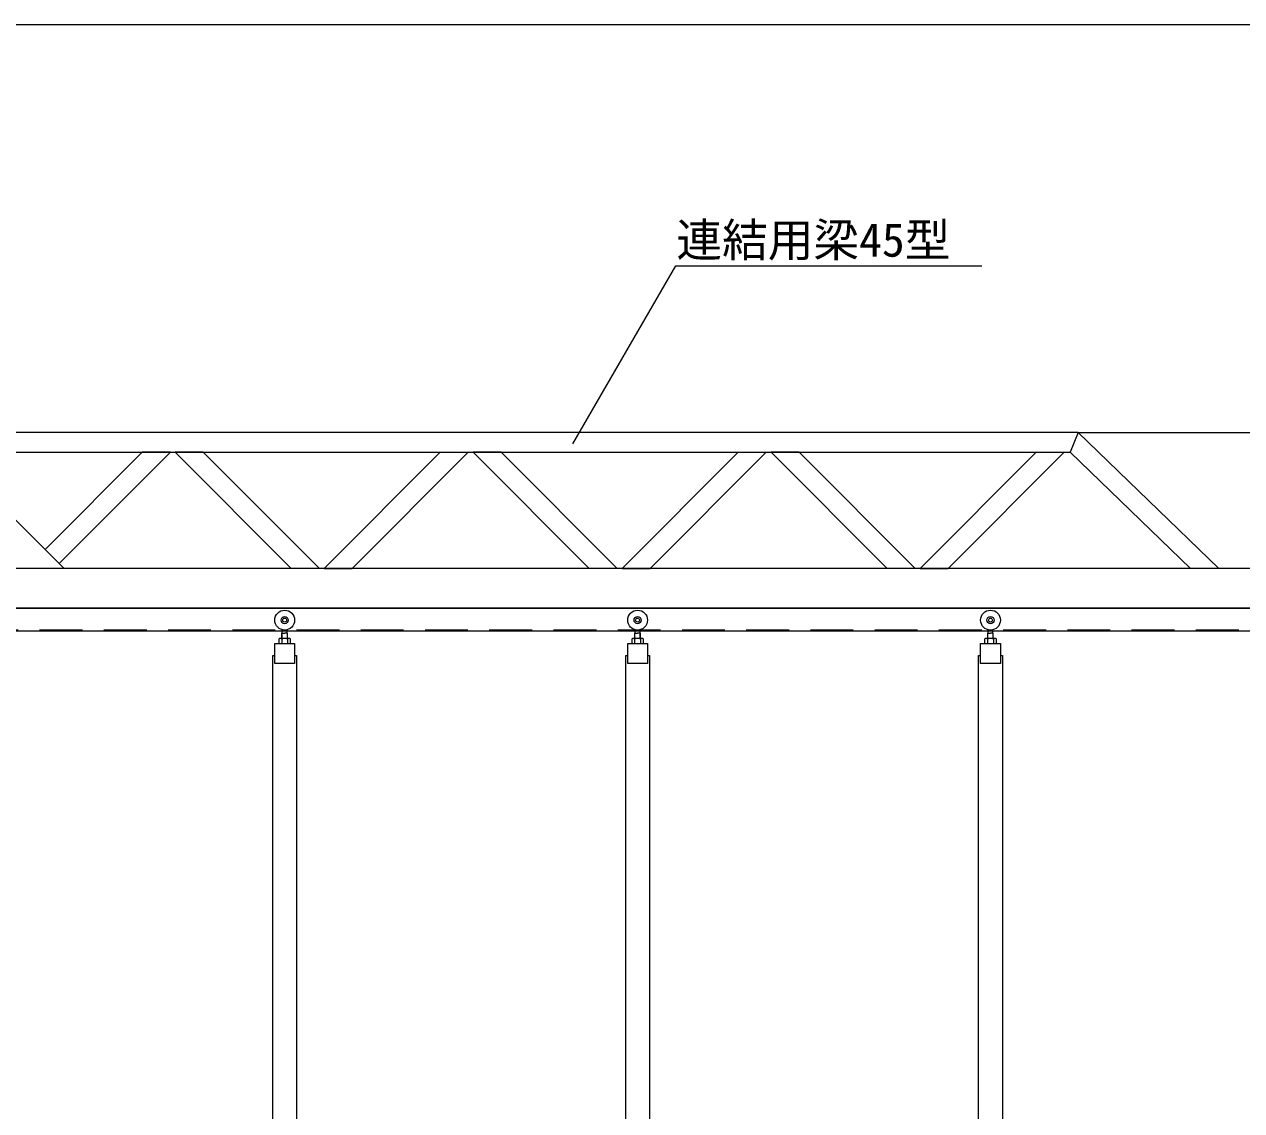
# Model space of a CAD drawing. Units: millimetres, scale not verified. Extents: x -12090 to 12090, y -18325 to 18325.
# Drawn here: x -2452 to 618, y 8600 to 11339 of the extents above; entities that cross this region are included whole.
import ezdxf
from ezdxf.enums import TextEntityAlignment as Align

# ---------------------------------------------------------------- set-up
doc = ezdxf.new("R2010")
doc.units = ezdxf.units.MM
doc.header["$LTSCALE"] = 90
doc.linetypes.add('DASHED1', pattern=[1.8, 1.2, -0.6])
for name, color, linetype, lineweight in [('0-B_寸法', 134, 'Continuous', 18), ('1-0_中央走行棒', 134, 'Continuous', 18), ('1-B_文字', 134, 'Continuous', 18), ('1-D_連結用梁45', 134, 'Continuous', 18)]:
    doc.layers.add(name, color=color, linetype=linetype, lineweight=lineweight)
doc.styles.add('ＭＳ ゴシック', font='')
doc.styles.get('ＭＳ ゴシック').set_extended_font_data('MS Gothic')

msp = doc.modelspace()

# ---------------------------------------------------------------- linework, layer by layer
at = {"layer": '0-B_寸法'}
for p, q in [((-9834.19, 11338.6), (1733.81, 11338.6)), ((206.81, 10310), (2860.8, 10310))]:
    msp.add_line(p, q, dxfattribs=at)
at = {"layer": '1-0_中央走行棒'}
for p, q in [((-1801.89, 9790.56), (-1801.89, 9803.6)), ((-1801.44, 9803.6), (-1801.44, 9812.39)), ((-1788.94, 9803.6), (-1788.94, 9812.39)), ((-1788.49, 9790.56), (-1788.49, 9803.6)), ((-911.89, 9790.56), (-911.89, 9803.6)), ((-911.44, 9803.6), (-911.44, 9812.39)), ((-898.95, 9803.6), (-898.95, 9812.39)), ((-898.5, 9790.56), (-898.5, 9803.6)), ((-21.9, 9790.56), (-21.9, 9803.6)), ((-21.45, 9803.6), (-21.45, 9812.39)), ((-8.95, 9803.6), (-8.95, 9812.39)), ((-8.5, 9790.56), (-8.5, 9803.6)), ((-1784.07, 9790.56), (-1806.32, 9790.56)), ((-1802.69, 9790.56), (-1806.32, 9790.56)), ((-1803.13, 9790.56), (-1803.13, 9790.6)), ((-1802.69, 9788.56), (-1802.69, 9777.56)), ((-1784.07, 9790.56), (-1787.7, 9790.56)), ((-1787.7, 9788.56), (-1787.7, 9777.56)), ((-1787.26, 9790.56), (-1787.26, 9790.6)), ((-894.07, 9790.56), (-916.32, 9790.56)), ((-912.69, 9790.56), (-916.32, 9790.56)), ((-913.13, 9790.56), (-913.13, 9790.6)), ((-912.69, 9788.56), (-912.69, 9777.56)), ((-894.07, 9790.56), (-897.7, 9790.56)), ((-897.7, 9788.56), (-897.7, 9777.56)), ((-897.25, 9790.56), (-897.25, 9790.6)), ((-4.07, 9790.56), (-26.32, 9790.56)), ((-22.69, 9790.56), (-26.32, 9790.56)), ((-23.13, 9790.56), (-23.13, 9790.6)), ((-22.69, 9788.56), (-22.69, 9777.56)), ((-4.07, 9790.56), (-7.7, 9790.56)), ((-7.7, 9788.56), (-7.7, 9777.56)), ((-7.25, 9790.56), (-7.25, 9790.6))]:
    msp.add_line(p, q, dxfattribs=at)
for points in [[(-1803.13, 9790.6), (-1802.2, 9790.6), (-1802.2, 9803.6), (-1795.19, 9803.6)], [(-1787.26, 9790.6), (-1788.19, 9790.6), (-1788.19, 9803.6), (-1795.19, 9803.6)], [(-913.13, 9790.6), (-912.2, 9790.6), (-912.2, 9803.6), (-905.19, 9803.6)], [(-897.25, 9790.6), (-898.19, 9790.6), (-898.19, 9803.6), (-905.19, 9803.6)], [(-23.13, 9790.6), (-22.19, 9790.6), (-22.19, 9803.6), (-15.19, 9803.6)], [(-7.25, 9790.6), (-8.19, 9790.6), (-8.19, 9803.6), (-15.19, 9803.6)], [(-1809.94, 9788.56), (-1809.94, 9777.56), (-1780.44, 9777.56), (-1780.44, 9788.56)], [(-919.94, 9788.56), (-919.94, 9777.56), (-890.44, 9777.56), (-890.44, 9788.56)], [(-29.94, 9788.56), (-29.94, 9777.56), (-0.44, 9777.56), (-0.44, 9788.56)], [(-1825.19, 8415.56), (-1825.19, 9747.56), (-1820.2, 9747.56)], [(-1770.19, 9747.56), (-1765.2, 9747.56), (-1765.2, 8415.56)], [(-935.19, 8415.56), (-935.19, 9747.56), (-930.19, 9747.56)], [(-880.19, 9747.56), (-875.2, 9747.56), (-875.2, 8415.56)], [(-45.19, 8415.56), (-45.19, 9747.56), (-40.19, 9747.56)], [(9.81, 9747.56), (14.81, 9747.56), (14.81, 8415.56)]]:
    msp.add_lwpolyline(points, dxfattribs=at)
for points in [[(-1770.19, 9727.56), (-1820.2, 9727.56), (-1820.2, 9777.56), (-1770.19, 9777.56)], [(-880.19, 9727.56), (-930.19, 9727.56), (-930.19, 9777.56), (-880.19, 9777.56)], [(9.81, 9727.56), (-40.19, 9727.56), (-40.19, 9777.56), (9.81, 9777.56)]]:
    msp.add_lwpolyline(points, close=True, dxfattribs=at)
for centre, radius in [((-1795.19, 9836.6), 25), ((-905.19, 9836.6), 25), ((-15.19, 9836.6), 25), ((-1795.19, 9836.6), 9), ((-1795.19, 9836.6), 5), ((-905.19, 9836.6), 9), ((-905.19, 9836.6), 5), ((-15.19, 9836.6), 9), ((-15.19, 9836.6), 5)]:
    msp.add_circle(centre, radius, dxfattribs=at)
for centre, radius, start, end in [((-1806.32, 9786.28), 4.28, 32.227, 147.773), ((-1795.19, 9775.49), 15.07, 60.137, 119.863), ((-1784.07, 9786.28), 4.28, 32.227, 147.773), ((-916.32, 9786.28), 4.28, 32.227, 147.773), ((-905.19, 9775.49), 15.07, 60.137, 119.863), ((-894.07, 9786.28), 4.28, 32.227, 147.773), ((-26.32, 9786.28), 4.28, 32.227, 147.773), ((-15.19, 9775.49), 15.07, 60.137, 119.863), ((-4.07, 9786.28), 4.28, 32.227, 147.773)]:
    msp.add_arc(centre, radius, start, end, dxfattribs=at)
at = {"layer": '1-B_文字'}
msp.add_line((-808.54, 10729.86), (-37.48, 10729.86), dxfattribs=at)
msp.add_lwpolyline([(-1068.31, 10280.68), (-808.97, 10729.86), (-808.54, 10729.86)], dxfattribs=at)
at = {"layer": '1-D_連結用梁45'}
for p, q in [((205.8, 10310), (-2694.2, 10310)), ((205.8, 10310), (185.61, 10260)), ((205.8, 10310), (561, 9967)), ((-2644.19, 10260), (185.61, 10260)), ((-2000.77, 10260), (-2071.49, 10260)), ((-1778.48, 9967), (-2071.49, 10260)), ((-1707.77, 9967), (-2000.77, 10260)), ((-1695.77, 9967), (-1402.78, 10260)), ((-1625.06, 9967), (-1332.06, 10260)), ((-1402.78, 10260), (-1332.06, 10260)), ((-1249.35, 10260), (-1320.06, 10260)), ((-1027.06, 9967), (-1320.06, 10260)), ((-956.35, 9967), (-1249.35, 10260)), ((-944.35, 9967), (-651.35, 10260)), ((-873.64, 9967), (-580.64, 10260)), ((-651.35, 10260), (-580.64, 10260)), ((-497.92, 10260), (-568.64, 10260)), ((-275.64, 9967), (-568.64, 10260)), ((-204.93, 9967), (-497.92, 10260)), ((-192.93, 9967), (100.07, 10260)), ((-122.22, 9967), (170.78, 10260)), ((100.07, 10260), (170.78, 10260)), ((185.61, 10260), (489.02, 9967)), ((1899.81, 9967), (-2679.89, 9967)), ((-1707.77, 9967), (-1778.48, 9967)), ((-1695.77, 9967), (-1625.06, 9967)), ((-956.35, 9967), (-1027.06, 9967)), ((-944.35, 9967), (-873.64, 9967)), ((-204.93, 9967), (-275.64, 9967)), ((-192.93, 9967), (-122.22, 9967))]:
    msp.add_line(p, q, dxfattribs=at)
at = {"layer": '1-D_連結用梁45', "linetype": 'DASHED1'}
msp.add_line((1744.8, 9811.6), (-2700.19, 9811.6), dxfattribs=at)
at = {"layer": '1-D_連結用梁45'}
for points in [[(-2694.2, 10168.58), (-2694.2, 10310), (-2351.25, 9967.05), (-2492.67, 9967.05), (-2679.89, 10154.28)], [(-2694.2, 9967), (-2694.2, 9867), (1499.81, 9867)], [(899.81, 9867), (-2700.19, 9867), (-2700.19, 9810), (899.81, 9810), (899.81, 9813)]]:
    msp.add_lwpolyline(points, dxfattribs=at)
msp.add_lwpolyline([(-2154.2, 10260), (-2399.56, 10014.63), (-2364.2, 9979.28), (-2083.48, 10260)], close=True, dxfattribs=at)

# ---------------------------------------------------------------- texts
at = {"layer": '1-B_文字', "style": 'ＭＳ ゴシック'}
msp.add_text('連結用梁45型', height=84.46, dxfattribs=at).set_placement((-807.34, 10727.51), align=Align.BOTTOM_LEFT)

doc.saveas('drawing.dxf')
